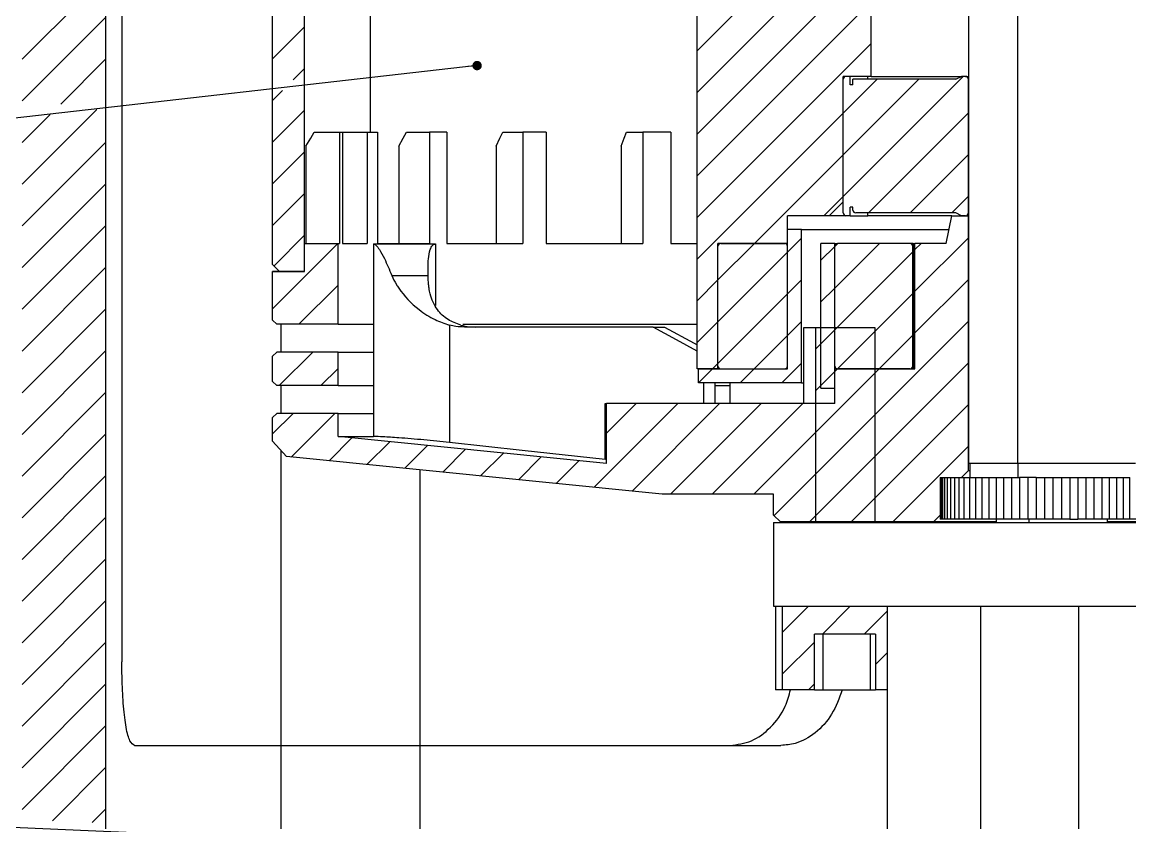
# Model space of a CAD drawing. Header units: millimetres. Extents: x 0 to 1189, y 0 to 841.
# Drawn here: x 360.7 to 480.1, y 524.5 to 611.1 of the extents above; entities that cross this region are included whole.
import ezdxf

# ---------------------------------------------------------------- set-up
doc = ezdxf.new("R2010")
doc.units = ezdxf.units.MM
doc.layers.add('10', color=7, linetype='Continuous')
doc.dimstyles.new('SLDDIMSTYLE0', dxfattribs={"dimtxt": 0.18, "dimasz": 1.016, "dimexe": 0, "dimexo": 0.0625, "dimgap": 0, "dimtad": 0, "dimtih": 1, "dimtoh": 1, "dimdec": 0, "dimrnd": 1e-09, "dimzin": 0, "dimdsep": 46, "dimtxsty": 'Standard', "dimblk1": 'DOT', "dimblk2": 'DOT', "dimsah": 1, "dimcen": 0.09, "dimadec": 0, "dimazin": 0, "dimtfac": 1.016, "dimtdec": 0, "dimtofl": 0, "dimtmove": 0, "dimatfit": 3, "dimldrblk": 'DOT', "dimfxl": 0, "dimfrac": 2, "dimtolj": 1, "dimtzin": 0, "dimarcsym": 0})

# ---------------------------------------------------------------- blocks, each defined once
blk = doc.blocks.new('SW_HATCH_0')
at = {"color": 0, "linetype": 'Continuous', "lineweight": 18}
for p, q in [((-63.25, 471.07), (-81.5, 452.83)), ((-62.75, 467.09), (-81.5, 448.34)), ((-62.75, 462.6), (-81.5, 443.85)), ((-145.25, 460.92), (-154.25, 451.92)), ((-62.75, 458.11), (-81.5, 439.36)), ((-145.25, 456.43), (-154.25, 447.43)), ((-123.8, 455.43), (-127.25, 451.98)), ((-62.75, 453.62), (-81.5, 434.87)), ((-145.25, 451.94), (-150.09, 447.09)), ((-123.8, 450.94), (-125.05, 449.69)), ((-52.82, 450.07), (-65.75, 437.15)), ((-57.61, 449.77), (-65.75, 441.64)), ((-62.1, 449.77), (-65.75, 446.13)), ((-126.17, 448.57), (-127.25, 447.49)), ((-146.21, 446.49), (-154.25, 438.45)), ((-151.22, 445.97), (-154.25, 442.94)), ((-123.8, 446.45), (-127.25, 443)), ((-65.75, 446.13), (-81.5, 430.38)), ((-52.25, 446.16), (-63.03, 435.37)), ((-145.25, 442.96), (-154.25, 433.96)), ((-123.8, 441.96), (-127.25, 438.51)), ((-65.75, 441.64), (-75.31, 432.07)), ((-52.25, 441.67), (-58.54, 435.37)), ((-145.25, 438.47), (-154.25, 429.47)), ((-123.8, 437.47), (-127.25, 434.02)), ((-65.75, 437.15), (-67.82, 435.07)), ((-52.25, 437.18), (-54.05, 435.37)), ((-145.25, 433.98), (-154.25, 424.98)), ((-123.8, 432.98), (-127.1, 429.68)), ((-70.25, 432.65), (-71.75, 431.15)), ((-52.25, 432.69), (-58.01, 426.92)), ((-120.21, 432.07), (-127.25, 425.04)), ((-75.31, 432.07), (-79.25, 428.14)), ((-71.75, 431.15), (-79.25, 423.65)), ((-66.65, 431.76), (-68.15, 430.26)), ((-61.84, 432.07), (-66.65, 427.27)), ((-66.33, 432.07), (-66.65, 431.76)), ((-58.25, 431.18), (-66.65, 422.78)), ((-57.35, 432.07), (-58.01, 431.42)), ((-145.25, 429.49), (-154.25, 420.49)), ((-120.2, 427.6), (-124.42, 423.37)), ((-79.25, 428.14), (-81.5, 425.89)), ((-70.25, 428.16), (-71.75, 426.66)), ((-52.25, 428.2), (-58.01, 422.43)), ((-71.75, 426.66), (-79.25, 419.16)), ((-66.65, 427.27), (-68.15, 425.77)), ((-58.25, 426.69), (-66.36, 418.57)), ((-145.25, 425), (-154.25, 416)), ((-79.25, 423.65), (-81.5, 421.4)), ((-52.25, 423.71), (-73.19, 402.76)), ((-70.25, 423.67), (-71.75, 422.17)), ((-66.42, 423), (-68.74, 420.68)), ((-66.65, 422.78), (-68.15, 421.28)), ((-71.75, 422.17), (-75.34, 418.57)), ((-62.31, 422.63), (-68.74, 416.19)), ((-58.25, 422.2), (-61.87, 418.57)), ((-145.25, 420.51), (-154.25, 411.51)), ((-122.93, 420.37), (-126.53, 416.77)), ((-79.25, 419.16), (-79.83, 418.57)), ((-70.25, 419.18), (-72.35, 417.07)), ((-52.25, 419.22), (-69.39, 402.07)), ((-120.2, 418.62), (-122.04, 416.77)), ((-79.83, 418.57), (-81.33, 417.07)), ((-75.34, 418.57), (-76.84, 417.07)), ((-61.87, 418.57), (-75.37, 405.07)), ((-62.31, 418.14), (-68.74, 411.7)), ((-66.65, 418.29), (-68.15, 416.79)), ((-66.36, 418.57), (-66.65, 418.29)), ((-145.25, 416.02), (-154.25, 407.02)), ((-83.58, 414.82), (-92.6, 405.81)), ((-88.07, 414.82), (-91.25, 411.65)), ((-79.09, 414.82), (-88.51, 405.4)), ((-74.6, 414.82), (-84.35, 405.07)), ((-70.11, 414.82), (-79.86, 405.07)), ((-52.25, 414.73), (-64.9, 402.07)), ((-125.04, 413.77), (-127.25, 411.57)), ((-120.55, 413.77), (-125.25, 409.07)), ((-62.31, 413.65), (-68.74, 407.21)), ((-145.25, 411.53), (-154.25, 402.53)), ((-118.7, 411.13), (-121.17, 408.67)), ((-114.62, 410.72), (-117.09, 408.26)), ((-110.54, 410.32), (-113.01, 407.85)), ((-106.46, 409.91), (-108.92, 407.44)), ((-52.25, 410.24), (-60.41, 402.07)), ((-102.38, 409.5), (-104.84, 407.03)), ((-98.29, 409.09), (-100.76, 406.62)), ((-94.21, 408.68), (-96.68, 406.22)), ((-62.31, 409.16), (-68.74, 402.72)), ((-145.25, 407.04), (-154.25, 398.04)), ((-62.31, 404.66), (-64.97, 402)), ((-145.25, 402.55), (-154.25, 393.55)), ((-145.25, 398.06), (-154.25, 389.06)), ((-145.25, 393.57), (-154.25, 384.57)), ((-69.48, 393), (-72.34, 390.15)), ((-64.99, 393), (-67.99, 390)), ((-61.02, 392.48), (-63.5, 390)), ((-145.25, 389.08), (-154.25, 380.08)), ((-68.85, 389.14), (-72.34, 385.66)), ((-61.02, 387.99), (-62.28, 386.73)), ((-145.25, 384.59), (-154.25, 375.59)), ((-68.85, 384.65), (-69.5, 384)), ((-145.25, 380.1), (-154.25, 371.1)), ((-145.25, 375.61), (-150.97, 369.88)), ((-145.25, 371.12), (-146.69, 369.68))]:
    blk.add_line(p, q, dxfattribs=at)
blk = doc.blocks.new('_Dot')
at = {"color": 0, "linetype": 'ByBlock', "lineweight": -2}
blk.add_line((-0.5, 0), (-1, 0), dxfattribs=at)
at = {"color": 0, "linetype": 'ByBlock', "const_width": 0.5}
blk.add_lwpolyline([(-0.25, 0, 1), (0.25, 0, 1)], format="xyb", close=True, dxfattribs=at)

msp = doc.modelspace()

# ---------------------------------------------------------------- linework, layer by layer
at = {"color": 7, "linetype": 'Continuous', "lineweight": 25}
for p, q in [((369.72, 642.67), (369.72, 524.17)), ((462.72, 642.14), (462.72, 563.54)), ((468.03, 563.54), (468.03, 642.14)), ((371.47, 633.67), (371.47, 542.17)), ((387.72, 584.99), (387.72, 633.89)), ((391.17, 584.24), (391.17, 633.14)), ((398.27, 599.24), (398.27, 633.14)), ((433.47, 573.74), (433.47, 632.24)), ((452.22, 605.24), (452.22, 626.24)), ((449.22, 591.74), (449.22, 605.24)), ((452.22, 605.24), (449.22, 605.24)), ((449.22, 590.54), (449.22, 604.94)), ((449.97, 605.24), (449.52, 605.24)), ((449.97, 604.34), (449.97, 605.24)), ((450.27, 604.34), (449.97, 604.34)), ((450.27, 604.34), (450.27, 604.94)), ((461.37, 604.94), (450.27, 604.94)), ((451.89, 604.94), (451.89, 605.24)), ((452.22, 605.24), (461.97, 605.24)), ((461.37, 604.94), (461.97, 605.24)), ((462.42, 605.24), (461.97, 605.24)), ((462.42, 605.24), (462.72, 605.24)), ((462.72, 590.54), (462.72, 604.94)), ((392.21, 599.24), (394.92, 599.24)), ((394.92, 599.24), (394.92, 587.24)), ((394.92, 599.24), (395.24, 599.24)), ((395.24, 599.24), (395.24, 587.24)), ((395.24, 599.19), (395.27, 599.24)), ((395.27, 599.24), (397.92, 599.24)), ((397.92, 599.24), (397.92, 587.24)), ((397.92, 599.24), (399.03, 599.24)), ((399.03, 599.24), (399.03, 587.24)), ((402.15, 599.24), (404.62, 599.24)), ((404.62, 599.24), (404.62, 587.24)), ((406.48, 599.24), (404.62, 599.24)), ((406.48, 599.24), (406.48, 587.24)), ((412.53, 599.24), (414.69, 599.24)), ((414.69, 599.24), (414.69, 587.24)), ((417.19, 599.24), (414.69, 599.24)), ((417.19, 599.24), (417.19, 587.24)), ((425.87, 599.24), (427.62, 599.24)), ((427.62, 599.24), (427.62, 587.24)), ((430.64, 599.24), (427.62, 599.24)), ((430.64, 599.24), (430.64, 587.24)), ((391.31, 597.74), (391.31, 587.24)), ((401.33, 597.74), (401.33, 587.24)), ((411.81, 597.74), (411.81, 587.24)), ((425.29, 597.74), (425.29, 587.24)), ((447.72, 590.24), (449.22, 591.74)), ((449.97, 590.24), (449.97, 591.14)), ((450.27, 591.14), (449.97, 591.14)), ((450.27, 590.84), (450.27, 591.14)), ((443.22, 587.24), (443.22, 590.24)), ((447.72, 590.24), (443.22, 590.24)), ((449.52, 590.24), (447.72, 590.24)), ((449.97, 590.24), (449.52, 590.24)), ((449.97, 590.24), (451.89, 590.24)), ((461.37, 590.54), (450.57, 590.54)), ((451.89, 590.24), (451.89, 590.54)), ((460.92, 590.24), (451.89, 590.24)), ((460.32, 587.24), (460.92, 590.24)), ((460.92, 590.24), (462.72, 590.24)), ((461.97, 590.24), (461.37, 590.54)), ((462.42, 590.24), (461.97, 590.24)), ((462.72, 562.79), (462.72, 590.24)), ((443.22, 573.74), (443.22, 588.74)), ((444.72, 588.74), (443.22, 588.74)), ((444.72, 572.24), (444.72, 588.74)), ((444.72, 588.74), (460.62, 588.74)), ((391.17, 584.24), (391.17, 587.24)), ((391.17, 587.24), (394.77, 587.24)), ((394.77, 578.54), (394.77, 587.24)), ((394.77, 587.24), (394.92, 587.24)), ((395.24, 587.24), (397.92, 587.24)), ((398.61, 587.2), (401.55, 587.2)), ((398.61, 587.2), (398.61, 578.54)), ((399.03, 587.24), (401.55, 587.24)), ((401.55, 587.2), (401.55, 587.24)), ((401.55, 587.24), (404.62, 587.24)), ((401.55, 587.2), (405.29, 587.2)), ((405.29, 587.2), (405.29, 580.56)), ((406.48, 587.24), (414.69, 587.24)), ((417.19, 587.24), (427.62, 587.24)), ((430.64, 587.24), (433.47, 587.24)), ((443.22, 587.24), (435.72, 587.24)), ((435.72, 573.74), (435.72, 587.24)), ((435.72, 574.04), (435.72, 586.94)), ((436.02, 587.24), (442.92, 587.24)), ((443.22, 574.04), (443.22, 586.94)), ((446.82, 571.64), (446.82, 587.24)), ((448.32, 587.24), (446.82, 587.24)), ((448.32, 571.64), (448.32, 587.24)), ((448.32, 587.24), (448.62, 587.24)), ((448.32, 574.04), (448.32, 586.94)), ((456.42, 587.24), (448.62, 587.24)), ((456.77, 587.24), (456.42, 587.24)), ((456.72, 574.04), (456.72, 586.94)), ((456.77, 586.94), (456.72, 586.94)), ((456.77, 587.24), (456.77, 573.74)), ((456.77, 587.24), (456.96, 587.24)), ((456.96, 573.74), (456.96, 587.24)), ((460.32, 587.24), (456.96, 587.24)), ((388.47, 584.24), (387.72, 584.99)), ((387.72, 578.99), (387.72, 584.24)), ((391.17, 584.24), (387.72, 584.24)), ((391.17, 584.18), (387.72, 584.18)), ((391.17, 584.24), (388.47, 584.24)), ((400.57, 583.8), (404.47, 583.8)), ((388.17, 578.54), (387.72, 578.99)), ((394.77, 578.54), (388.17, 578.54)), ((388.62, 578.54), (388.62, 575.54)), ((394.77, 578.54), (398.61, 578.54)), ((398.61, 578.54), (398.61, 575.54)), ((406.77, 578.45), (406.77, 565.81)), ((408.21, 578.54), (433.47, 578.54)), ((428.73, 578.24), (408.39, 578.24)), ((428.73, 578.24), (429.96, 578.24)), ((444.94, 578.17), (444.94, 569.99)), ((446.22, 578.17), (444.94, 578.17)), ((446.22, 578.17), (446.22, 557.17)), ((452.66, 578.17), (446.22, 578.17)), ((452.66, 557.17), (452.66, 578.17)), ((387.72, 575.09), (388.17, 575.54)), ((394.77, 575.54), (388.17, 575.54)), ((394.77, 571.94), (394.77, 575.54)), ((394.77, 575.54), (398.61, 575.54)), ((398.61, 575.54), (398.61, 571.94)), ((387.72, 572.39), (387.72, 575.09)), ((435.72, 573.74), (433.47, 573.74)), ((433.62, 572.24), (433.62, 573.74)), ((433.62, 573.74), (443.22, 573.74)), ((436.02, 573.74), (442.92, 573.74)), ((448.32, 569.99), (448.32, 573.74)), ((448.32, 573.74), (456.96, 573.74)), ((456.42, 573.74), (448.62, 573.74)), ((456.77, 574.04), (456.72, 574.04)), ((388.17, 571.94), (387.72, 572.39)), ((394.77, 571.94), (388.17, 571.94)), ((388.62, 571.94), (388.62, 568.94)), ((394.77, 571.94), (398.61, 571.94)), ((398.61, 571.94), (398.61, 568.94)), ((444.72, 572.24), (433.62, 572.24)), ((434.2, 569.99), (434.2, 572.24)), ((435.43, 569.99), (435.43, 572.24)), ((435.43, 571.94), (436.99, 571.94)), ((436.99, 572.24), (436.99, 571.94)), ((436.99, 571.94), (436.99, 569.99)), ((444.72, 572.24), (444.94, 572.24)), ((446.82, 571.64), (448.32, 571.64)), ((423.55, 563.97), (423.55, 569.99)), ((423.55, 569.99), (423.72, 569.99)), ((423.72, 563.55), (423.72, 569.99)), ((448.32, 569.99), (423.72, 569.99)), ((387.72, 568.49), (388.17, 568.94)), ((387.72, 565.94), (387.72, 568.49)), ((394.77, 568.94), (388.17, 568.94)), ((394.77, 566.45), (394.77, 568.94)), ((394.77, 568.94), (398.61, 568.94)), ((398.61, 568.94), (398.61, 566.45)), ((423.72, 563.55), (394.77, 566.45)), ((394.77, 566.45), (398.61, 566.45)), ((389.21, 564.29), (387.72, 565.94)), ((388.62, 564.95), (388.62, 524.17)), ((429.72, 560.24), (389.21, 564.29)), ((403.62, 524.17), (403.62, 562.85)), ((461.97, 562.04), (462.72, 562.79)), ((468.03, 563.54), (462.72, 563.54)), ((462.72, 562.79), (462.87, 562.79)), ((462.87, 563.54), (462.87, 562.04)), ((480.72, 563.54), (468.03, 563.54)), ((468.09, 562.04), (468.09, 563.54)), ((459.69, 562.04), (459.69, 557.54)), ((459.69, 562.04), (459.75, 562.04)), ((459.77, 562.04), (459.77, 557.54)), ((459.77, 562.04), (459.9, 562.04)), ((459.92, 562.04), (459.92, 557.54)), ((459.92, 562.04), (460.13, 562.04)), ((460.14, 562.04), (460.14, 557.54)), ((460.14, 562.04), (460.41, 562.04)), ((460.43, 562.04), (460.43, 557.54)), ((460.43, 562.04), (460.76, 562.04)), ((460.78, 562.04), (460.78, 557.54)), ((460.78, 562.04), (461.19, 562.04)), ((461.21, 562.04), (461.21, 557.54)), ((461.21, 562.04), (461.67, 562.04)), ((461.69, 562.04), (461.69, 557.54)), ((461.69, 562.04), (462.22, 562.04)), ((462.23, 562.04), (462.23, 557.54)), ((462.23, 562.04), (462.81, 562.04)), ((462.87, 562.08), (462.83, 562.04)), ((462.83, 562.04), (462.83, 557.54)), ((462.83, 562.04), (463.48, 562.04)), ((463.48, 562.04), (463.48, 557.54)), ((463.48, 562.04), (464.18, 562.04)), ((464.17, 562.04), (464.17, 557.54)), ((464.17, 562.04), (464.92, 562.04)), ((464.92, 562.04), (464.92, 557.54)), ((464.92, 562.04), (465.7, 562.04)), ((465.7, 562.04), (465.7, 557.54)), ((465.7, 562.04), (466.52, 562.04)), ((466.51, 562.04), (466.51, 557.54)), ((466.51, 562.04), (467.35, 562.04)), ((467.35, 562.04), (467.35, 557.54)), ((467.35, 562.04), (468.22, 562.04)), ((469.11, 562.04), (468.23, 562.04)), ((468.24, 562.04), (468.24, 557.54)), ((469.12, 562.04), (469.12, 557.54)), ((470.01, 562.04), (469.12, 562.04)), ((470.02, 562.04), (470.02, 557.54)), ((470.02, 562.04), (470.91, 562.04)), ((470.92, 562.04), (470.92, 557.54)), ((470.92, 562.04), (471.82, 562.04)), ((471.83, 562.04), (471.83, 557.54)), ((471.83, 562.04), (472.73, 562.04)), ((472.74, 562.04), (472.74, 557.54)), ((472.74, 562.04), (473.63, 562.04)), ((473.64, 562.04), (473.64, 557.54)), ((473.64, 562.04), (474.53, 562.04)), ((474.53, 562.04), (474.53, 557.54)), ((474.53, 562.04), (475.42, 562.04)), ((475.41, 562.04), (476.28, 562.04)), ((475.42, 557.54), (475.42, 562.04)), ((476.28, 557.54), (476.28, 562.04)), ((476.28, 562.04), (477.12, 562.04)), ((477.11, 562.04), (477.93, 562.04)), ((477.12, 557.54), (477.12, 562.04)), ((477.92, 562.04), (478.7, 562.04)), ((477.93, 557.54), (477.93, 562.04)), ((478.7, 557.54), (478.7, 562.04)), ((478.71, 562.04), (479.43, 562.04)), ((479.43, 557.54), (479.43, 562.04)), ((479.45, 562.04), (480.12, 562.04)), ((480.12, 557.54), (480.12, 562.04)), ((441.72, 560.24), (429.72, 560.24)), ((441.72, 557.99), (441.72, 560.24)), ((442.47, 557.24), (441.72, 557.99)), ((458.97, 557.24), (459.69, 557.96)), ((459.68, 557.95), (459.68, 557.54)), ((441.72, 557.17), (441.72, 548.17)), ((441.72, 557.17), (489.76, 557.17)), ((458.97, 557.24), (442.47, 557.24)), ((444.05, 557.24), (444.05, 557.17)), ((444.94, 557.24), (444.94, 557.17)), ((453.94, 557.17), (453.94, 557.24)), ((465.72, 557.24), (458.97, 557.24)), ((459.75, 557.54), (459.69, 557.54)), ((459.9, 557.54), (459.77, 557.54)), ((460.12, 557.54), (459.92, 557.54)), ((460.41, 557.54), (460.14, 557.54)), ((460.76, 557.54), (460.43, 557.54)), ((461.19, 557.54), (460.78, 557.54)), ((461.68, 557.54), (461.21, 557.54)), ((462.22, 557.54), (461.69, 557.54)), ((462.81, 557.54), (462.23, 557.54)), ((463.48, 557.54), (462.83, 557.54)), ((464.18, 557.54), (463.48, 557.54)), ((464.92, 557.54), (464.17, 557.54)), ((465.7, 557.54), (464.92, 557.54)), ((466.52, 557.54), (465.7, 557.54)), ((465.72, 557.54), (465.72, 557.17)), ((467.35, 557.54), (466.51, 557.54)), ((468.22, 557.54), (467.35, 557.54)), ((469.11, 557.54), (468.23, 557.54)), ((470.01, 557.54), (469.12, 557.54)), ((469.26, 557.17), (469.26, 557.54)), ((470.91, 557.54), (470.02, 557.54)), ((471.82, 557.54), (470.92, 557.54)), ((472.73, 557.54), (471.83, 557.54)), ((473.63, 557.54), (472.74, 557.54)), ((473.64, 557.54), (474.53, 557.54)), ((475.42, 557.54), (474.53, 557.54)), ((476.28, 557.54), (475.41, 557.54)), ((477.12, 557.54), (476.25, 557.54)), ((477.93, 557.54), (477.11, 557.54)), ((477.72, 557.17), (477.72, 557.54)), ((484.47, 557.24), (477.72, 557.24)), ((478.7, 557.54), (477.92, 557.54)), ((479.43, 557.54), (478.69, 557.54)), ((479.37, 557.17), (479.37, 557.24)), ((480.12, 557.54), (479.43, 557.54)), ((480.76, 557.54), (480.11, 557.54)), ((441.72, 548.17), (489.76, 548.17)), ((441.94, 548.17), (441.94, 539.17)), ((442.63, 548.17), (442.63, 539.17)), ((453.95, 548.17), (453.95, 524.17)), ((464.06, 524.17), (464.06, 548.17)), ((474.57, 548.17), (474.57, 524.17)), ((452.69, 545.17), (446.12, 545.17)), ((446.12, 539.17), (446.12, 545.17)), ((447.02, 545.17), (447.02, 539.17)), ((452.12, 545.17), (452.12, 539.17)), ((452.69, 545.17), (452.69, 539.17)), ((442.63, 539.17), (441.94, 539.17)), ((446.12, 539.17), (442.63, 539.17)), ((446.12, 539.17), (447.02, 539.17)), ((447.02, 539.17), (452.12, 539.17)), ((452.12, 539.17), (452.69, 539.17)), ((453.95, 539.17), (452.69, 539.17)), ((372.84, 533.17), (442.51, 533.17))]:
    msp.add_line(p, q, dxfattribs=at)
at = {"color": 7, "linetype": 'Continuous', "lineweight": 25, "flags": 128}
for points in [[(391.31, 597.74), (391.82, 598.58), (392.21, 599.24)], [(401.33, 597.74), (401.79, 598.58), (402.15, 599.24)], [(411.81, 597.74), (412.21, 598.58), (412.53, 599.24)], [(425.29, 597.74), (425.62, 598.58), (425.87, 599.24)], [(433.47, 575.64), (431.25, 576.86), (428.73, 578.24)], [(429.96, 578.24), (433.14, 576.5), (433.47, 576.31)], [(423.55, 563.97), (414.6, 564.95), (406.77, 565.81)]]:
    msp.add_lwpolyline(points, dxfattribs=at)
at = {"color": 7, "linetype": 'Continuous', "lineweight": 25}
for centre, start, end in [((449.52, 604.94), 90, 180), ((462.42, 604.94), 0, 90), ((449.52, 590.54), 180, 270), ((450.57, 590.84), 180, 270), ((462.42, 590.54), 270, 0), ((436.02, 586.94), 90, 180), ((442.92, 586.94), 0, 90), ((448.62, 586.94), 90, 180), ((456.42, 586.94), 0, 90), ((436.02, 574.04), 180, 270), ((442.92, 574.04), 270, 0), ((448.62, 574.04), 180, 270), ((456.42, 574.04), 270, 0)]:
    msp.add_arc(centre, 0.3, start, end, dxfattribs=at)
for points, knots in [([(398.61, 587.2), (398.65, 587.19), (398.73, 587.17), (398.94, 587), (399.29, 586.52), (399.88, 585.43), (400.3, 584.42), (400.57, 583.8)], [0, 0, 0, 0, 0.072503, 0.147898, 0.317956, 0.581294, 1, 1, 1, 1]), ([(404.47, 583.8), (404.47, 584.41), (404.46, 585.41), (404.64, 586.51), (404.89, 587), (405.1, 587.17), (405.23, 587.19), (405.29, 587.2)], [0, 0, 0, 0, 0.4111124, 0.6818622, 0.8521599, 0.9275653, 1, 1, 1, 1]), ([(400.57, 583.8), (400.72, 583.47), (400.94, 583), (401.78, 581.69), (403.1, 580.31), (405.12, 579.01), (406.25, 578.63), (406.77, 578.45)], [0, 0, 0, 0, 0.131185, 0.188111, 0.568668, 0.802008, 1, 1, 1, 1]), ([(408, 578.45), (407.52, 578.63), (406.48, 579.01), (405.33, 580.16), (404.79, 581.38), (404.59, 582.35), (404.51, 583), (404.49, 583.47), (404.47, 583.8)], [0, 0, 0, 0, 0.197765, 0.430839, 0.716289, 0.812121, 0.868996, 1, 1, 1, 1]), ([(408.39, 578.24), (408.08, 578.25), (407.54, 578.27), (407.01, 578.4), (406.77, 578.45)], [0, 0, 0, 0, 0.559877, 1, 1, 1, 1]), ([(408, 578.45), (408.3, 578.38), (408.84, 578.26), (409.38, 578.25), (409.62, 578.24)], [0, 0, 0, 0, 0.5601368, 1, 1, 1, 1]), ([(406.77, 565.81), (405.86, 565.9), (404.04, 566.09), (401.43, 566.3), (399.52, 566.43), (398.91, 566.44), (398.61, 566.45)], [0, 0, 0, 0, 0.280903, 0.560777, 0.780603, 1, 1, 1, 1]), ([(372.84, 533.17), (372.67, 533.27), (372.32, 533.46), (371.91, 535.01), (371.63, 537.3), (371.49, 539.83), (371.47, 541.5), (371.47, 542.17)], [0, 0, 0, 0, 0.2146351, 0.4292763, 0.6438085, 0.8583894, 1, 1, 1, 1]), ([(437.03, 533.17), (437.81, 533.27), (439.37, 533.46), (441.45, 535.02), (442.95, 536.99), (443.38, 538.56), (443.55, 539.17)], [0, 0, 0, 0, 0.275131, 0.550269, 0.825279, 1, 1, 1, 1]), ([(449.12, 539.17), (448.79, 538.25), (448.11, 536.41), (446.26, 534.4), (444.31, 533.32), (443.03, 533.21), (442.51, 533.17)], [0, 0, 0, 0, 0.271734, 0.545621, 0.819415, 1, 1, 1, 1])]:
    msp.add_open_spline(points, degree=3, knots=knots, dxfattribs=at)

# ---------------------------------------------------------------- block references
at = {"color": 7, "linetype": 'Continuous', "lineweight": 18}
msp.add_blockref('SW_HATCH_0', (514.97, 155.17), dxfattribs=at)

# ---------------------------------------------------------------- leaders
at = {"layer": '10'}
for points in [[(409.76, 606.41), (252.29, 588.45)], [(464.54, 519.75), (252.29, 528.99)]]:
    msp.add_leader(points, dimstyle='SLDDIMSTYLE0', dxfattribs=at)

doc.saveas('drawing.dxf')
